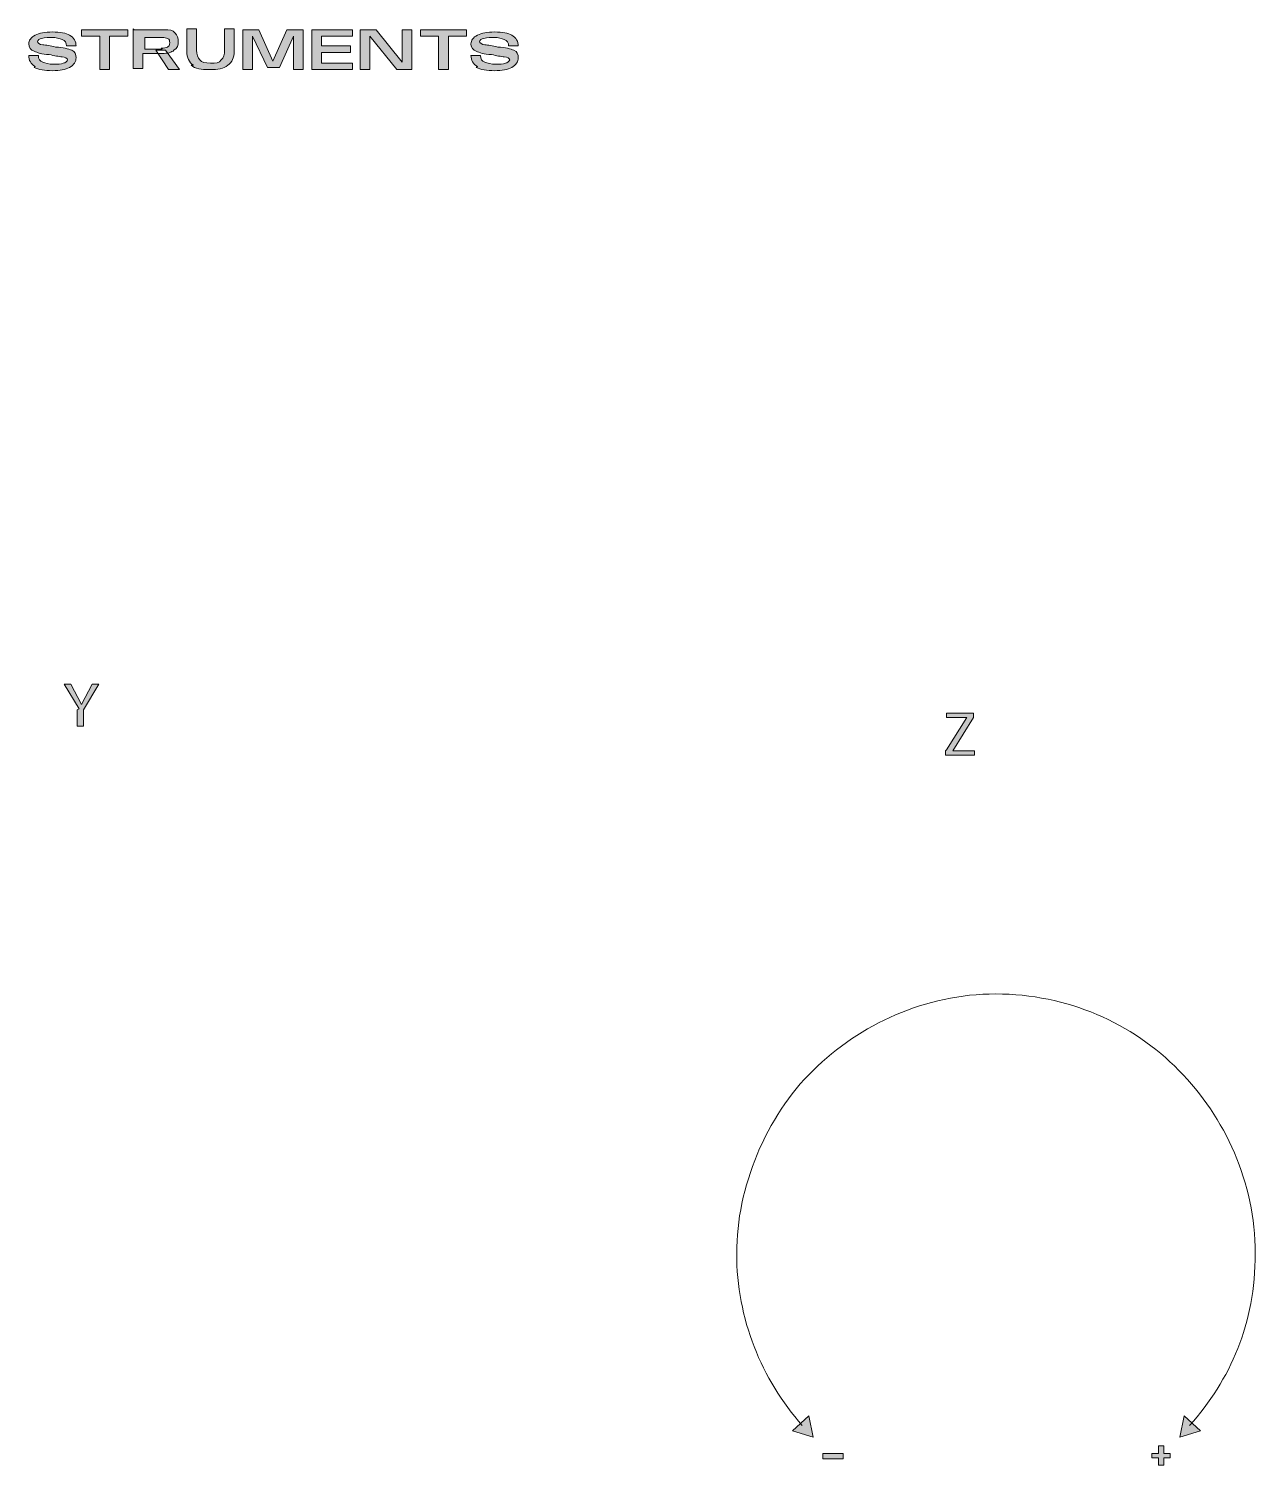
# Model space of a CAD drawing. Header units: millimetres. Extents: x 138 to 215, y 117 to 238.
# Drawn here: x 174.79 to 215.01, y 186.89 to 233.99 of the extents above; entities that cross this region are included whole.
import ezdxf

# ---------------------------------------------------------------- set-up
doc = ezdxf.new("R2010")
doc.units = ezdxf.units.MM
doc.header["$MEASUREMENT"] = 0
doc.layers.add('pink', color=7, linetype='Continuous', lineweight=0)

msp = doc.modelspace()

# ---------------------------------------------------------------- hatches: boundary and pattern name
at = {"layer": 'pink', "true_color": 0xf4a7b0, "transparency": 33554687}
h = msp.add_hatch(color=231, dxfattribs=at)
h.dxf.hatch_style = 2
edge = h.paths.add_edge_path()
edge.add_spline(control_points=[(175.004, 232.754), (174.863, 232.825), (174.793, 232.966), (174.793, 233.107), (174.793, 233.107), (175.11, 233.107), (175.11, 233.107), (175.11, 233.001), (175.145, 232.93), (175.251, 232.895), (175.322, 232.86), (175.463, 232.825), (175.604, 232.825), (175.745, 232.825), (175.851, 232.825), (175.921, 232.86), (175.992, 232.86), (176.063, 232.93), (176.063, 232.966), (176.063, 233.001), (175.992, 233.071), (175.886, 233.071), (175.78, 233.071), (175.639, 233.107), (175.463, 233.142), (175.216, 233.142), (175.075, 233.213), (174.969, 233.248), (174.863, 233.283), (174.793, 233.389), (174.793, 233.495), (174.793, 233.601), (174.863, 233.706), (175.004, 233.777), (175.145, 233.848), (175.322, 233.883), (175.569, 233.883), (175.816, 233.883), (176.027, 233.848), (176.133, 233.777), (176.274, 233.706), (176.345, 233.565), (176.345, 233.424), (176.345, 233.424), (176.027, 233.424), (176.027, 233.424), (176.027, 233.53), (175.992, 233.601), (175.886, 233.636), (175.816, 233.671), (175.675, 233.706), (175.569, 233.706), (175.463, 233.706), (175.322, 233.706), (175.216, 233.671), (175.145, 233.671), (175.075, 233.601), (175.075, 233.565), (175.075, 233.53), (175.145, 233.46), (175.251, 233.46), (175.357, 233.46), (175.498, 233.424), (175.675, 233.389), (175.921, 233.389), (176.098, 233.318), (176.204, 233.283), (176.31, 233.248), (176.345, 233.142), (176.345, 233.036), (176.345, 232.93), (176.274, 232.789), (176.133, 232.719), (175.992, 232.648), (175.816, 232.613), (175.569, 232.613), (175.322, 232.613), (175.11, 232.648), (174.969, 232.719), (174.969, 232.719), (175.004, 232.754), (175.004, 232.754)], knot_values=[0, 0, 0, 0, 1, 1, 1, 2, 2, 2, 3, 3, 3, 4, 4, 4, 5, 5, 5, 6, 6, 6, 7, 7, 7, 8, 8, 8, 9, 9, 9, 10, 10, 10, 11, 11, 11, 12, 12, 12, 13, 13, 13, 14, 14, 14, 15, 15, 15, 16, 16, 16, 17, 17, 17, 18, 18, 18, 19, 19, 19, 20, 20, 20, 21, 21, 21, 22, 22, 22, 23, 23, 23, 24, 24, 24, 25, 25, 25, 26, 26, 26, 27, 27, 27, 27], degree=3, periodic=0)
h = msp.add_hatch(color=231, dxfattribs=at)
h.dxf.hatch_style = 2
h.paths.add_polyline_path([(176.521, 233.953), (176.521, 233.742), (177.121, 233.742), (177.121, 232.648), (177.438, 232.648), (177.438, 233.742), (178.038, 233.742), (178.038, 233.953)])
h = msp.add_hatch(color=231, dxfattribs=at)
h.dxf.hatch_style = 2
edge = h.paths.add_edge_path()
edge.add_spline(control_points=[(178.25, 233.953), (178.25, 233.953), (179.238, 233.953), (179.238, 233.953), (179.414, 233.953), (179.52, 233.953), (179.59, 233.848), (179.661, 233.777), (179.696, 233.671), (179.696, 233.565), (179.696, 233.46), (179.661, 233.354), (179.555, 233.283), (179.485, 233.213), (179.343, 233.177), (179.167, 233.177), (179.167, 233.177), (178.532, 233.177), (178.532, 233.177), (178.532, 233.177), (178.532, 232.683), (178.532, 232.683), (178.532, 232.683), (178.215, 232.683), (178.215, 232.683), (178.215, 232.683), (178.215, 233.989), (178.215, 233.989), (178.215, 233.989), (178.25, 233.953), (178.25, 233.953), (178.25, 233.953), (178.25, 233.953), (178.25, 233.953)], knot_values=[0, 0, 0, 0, 1, 1, 1, 2, 2, 2, 3, 3, 3, 4, 4, 4, 5, 5, 5, 6, 6, 6, 7, 7, 7, 8, 8, 8, 9, 9, 9, 10, 10, 10, 11, 11, 11, 11], degree=3, periodic=0)
edge = h.paths.add_edge_path()
edge.add_spline(control_points=[(179.132, 233.354), (179.238, 233.354), (179.273, 233.354), (179.343, 233.389), (179.379, 233.389), (179.414, 233.46), (179.414, 233.53), (179.414, 233.601), (179.414, 233.636), (179.343, 233.671), (179.308, 233.671), (179.238, 233.706), (179.167, 233.706), (179.167, 233.706), (178.603, 233.706), (178.603, 233.706), (178.603, 233.706), (178.603, 233.318), (178.603, 233.318), (178.603, 233.318), (179.167, 233.318), (179.167, 233.318), (179.167, 233.318), (179.132, 233.354), (179.132, 233.354), (179.132, 233.354), (179.132, 233.354), (179.132, 233.354)], knot_values=[0, 0, 0, 0, 1, 1, 1, 2, 2, 2, 3, 3, 3, 4, 4, 4, 5, 5, 5, 6, 6, 6, 7, 7, 7, 8, 8, 8, 9, 9, 9, 9], degree=3, periodic=0)
edge.add_line((179.132, 233.354), (179.132, 233.354))
edge = h.paths.add_edge_path()
edge.add_spline(control_points=[(178.955, 233.283), (178.955, 233.283), (179.273, 233.283), (179.273, 233.283), (179.273, 233.283), (179.731, 232.648), (179.731, 232.648), (179.731, 232.648), (179.379, 232.648), (179.379, 232.648), (179.379, 232.648), (178.955, 233.283), (178.955, 233.283)], knot_values=[0, 0, 0, 0, 1, 1, 1, 2, 2, 2, 3, 3, 3, 4, 4, 4, 4], degree=3, periodic=0)
edge.add_line((178.955, 233.283), (178.955, 233.283))
h = msp.add_hatch(color=231, dxfattribs=at)
h.dxf.hatch_style = 2
edge = h.paths.add_edge_path()
edge.add_spline(control_points=[(180.19, 232.789), (180.049, 232.895), (179.978, 233.036), (179.978, 233.248), (179.978, 233.248), (179.978, 233.989), (179.978, 233.989), (179.978, 233.989), (180.296, 233.989), (180.296, 233.989), (180.296, 233.989), (180.296, 233.283), (180.296, 233.283), (180.296, 233.142), (180.331, 233.036), (180.402, 232.966), (180.472, 232.895), (180.578, 232.86), (180.755, 232.86), (180.931, 232.86), (181.037, 232.86), (181.107, 232.966), (181.178, 233.036), (181.213, 233.142), (181.213, 233.283), (181.213, 233.283), (181.213, 233.989), (181.213, 233.989), (181.213, 233.989), (181.531, 233.989), (181.531, 233.989), (181.531, 233.989), (181.531, 233.248), (181.531, 233.248), (181.531, 233.036), (181.46, 232.895), (181.319, 232.789), (181.178, 232.683), (181.001, 232.648), (180.719, 232.648), (180.437, 232.648), (180.261, 232.683), (180.12, 232.789), (180.12, 232.789), (180.19, 232.789), (180.19, 232.789)], knot_values=[0, 0, 0, 0, 1, 1, 1, 2, 2, 2, 3, 3, 3, 4, 4, 4, 5, 5, 5, 6, 6, 6, 7, 7, 7, 8, 8, 8, 9, 9, 9, 10, 10, 10, 11, 11, 11, 12, 12, 12, 13, 13, 13, 14, 14, 14, 15, 15, 15, 15], degree=3, periodic=0)
h = msp.add_hatch(color=231, dxfattribs=at)
h.dxf.hatch_style = 2
h.paths.add_polyline_path([(183.259, 233.953), (182.801, 232.93), (182.342, 233.953), (181.813, 233.953), (181.813, 232.648), (182.13, 232.648), (182.13, 233.742), (182.624, 232.719), (183.012, 232.719), (183.471, 233.742), (183.471, 232.648), (183.788, 232.648), (183.788, 233.953)])
h = msp.add_hatch(color=231, dxfattribs=at)
h.dxf.hatch_style = 2
h.paths.add_polyline_path([(184.071, 233.953), (184.071, 232.648), (185.411, 232.648), (185.411, 232.86), (184.388, 232.86), (184.388, 233.213), (185.341, 233.213), (185.341, 233.424), (184.388, 233.424), (184.388, 233.742), (185.411, 233.742), (185.411, 233.953)])
h = msp.add_hatch(color=231, dxfattribs=at)
h.dxf.hatch_style = 2
h.paths.add_polyline_path([(187.034, 233.953), (187.034, 232.895), (186.187, 233.953), (185.658, 233.953), (185.658, 232.648), (185.976, 232.648), (185.976, 233.742), (186.858, 232.648), (187.351, 232.648), (187.351, 233.953)])
h = msp.add_hatch(color=231, dxfattribs=at)
h.dxf.hatch_style = 2
h.paths.add_polyline_path([(187.634, 233.953), (187.634, 233.742), (188.233, 233.742), (188.233, 232.648), (188.551, 232.648), (188.551, 233.742), (189.151, 233.742), (189.151, 233.953)])
h = msp.add_hatch(color=231, dxfattribs=at)
h.dxf.hatch_style = 2
edge = h.paths.add_edge_path()
edge.add_spline(control_points=[(189.503, 232.754), (189.362, 232.825), (189.292, 232.966), (189.292, 233.107), (189.292, 233.107), (189.609, 233.107), (189.609, 233.107), (189.609, 233.001), (189.645, 232.93), (189.75, 232.895), (189.821, 232.86), (189.962, 232.825), (190.103, 232.825), (190.244, 232.825), (190.35, 232.825), (190.421, 232.86), (190.491, 232.86), (190.562, 232.93), (190.562, 232.966), (190.562, 233.001), (190.491, 233.071), (190.385, 233.071), (190.279, 233.071), (190.138, 233.107), (189.962, 233.142), (189.715, 233.142), (189.574, 233.213), (189.468, 233.248), (189.362, 233.283), (189.292, 233.389), (189.292, 233.495), (189.292, 233.601), (189.362, 233.706), (189.503, 233.777), (189.645, 233.848), (189.821, 233.883), (190.068, 233.883), (190.315, 233.883), (190.526, 233.848), (190.632, 233.777), (190.773, 233.706), (190.844, 233.565), (190.844, 233.424), (190.844, 233.424), (190.526, 233.424), (190.526, 233.424), (190.526, 233.53), (190.491, 233.601), (190.385, 233.636), (190.315, 233.671), (190.174, 233.706), (190.068, 233.706), (189.962, 233.706), (189.821, 233.706), (189.715, 233.671), (189.645, 233.671), (189.574, 233.601), (189.574, 233.565), (189.574, 233.53), (189.645, 233.46), (189.75, 233.46), (189.856, 233.46), (189.997, 233.424), (190.174, 233.389), (190.421, 233.389), (190.597, 233.318), (190.703, 233.283), (190.809, 233.248), (190.844, 233.142), (190.844, 233.036), (190.844, 232.93), (190.773, 232.789), (190.632, 232.719), (190.491, 232.648), (190.315, 232.613), (190.068, 232.613), (189.821, 232.613), (189.609, 232.648), (189.468, 232.719), (189.468, 232.719), (189.503, 232.754), (189.503, 232.754)], knot_values=[0, 0, 0, 0, 1, 1, 1, 2, 2, 2, 3, 3, 3, 4, 4, 4, 5, 5, 5, 6, 6, 6, 7, 7, 7, 8, 8, 8, 9, 9, 9, 10, 10, 10, 11, 11, 11, 12, 12, 12, 13, 13, 13, 14, 14, 14, 15, 15, 15, 16, 16, 16, 17, 17, 17, 18, 18, 18, 19, 19, 19, 20, 20, 20, 21, 21, 21, 22, 22, 22, 23, 23, 23, 24, 24, 24, 25, 25, 25, 26, 26, 26, 27, 27, 27, 27], degree=3, periodic=0)
h = msp.add_hatch(color=231, dxfattribs=at)
h.dxf.hatch_style = 2
h.paths.add_polyline_path([(176.451, 211.693), (175.957, 212.505), (176.168, 212.505), (176.521, 211.834), (176.874, 212.505), (177.086, 212.505), (176.592, 211.658), (176.592, 211.129), (176.38, 211.129), (176.38, 211.658)])
h = msp.add_hatch(color=231, dxfattribs=at)
h.dxf.hatch_style = 2
h.paths.add_polyline_path([(204.885, 210.353), (205.555, 211.411), (204.885, 211.411), (204.885, 211.552), (205.766, 211.552), (205.766, 211.411), (205.096, 210.317), (205.802, 210.317), (205.802, 210.176), (204.849, 210.176), (204.849, 210.317)])
h = msp.add_hatch(color=231, dxfattribs=at)
h.dxf.hatch_style = 2
h.paths.add_polyline_path([(200.369, 188.516), (200.51, 187.81), (199.84, 188.022)])
h = msp.add_hatch(color=231, dxfattribs=at)
h.dxf.hatch_style = 2
h.paths.add_polyline_path([(212.681, 188.516), (212.54, 187.81), (213.21, 188.022)])
h = msp.add_hatch(color=231, dxfattribs=at)
h.dxf.hatch_style = 2
h.paths.add_polyline_path([(211.834, 187.14), (211.623, 187.14), (211.623, 187.281), (211.834, 187.281), (211.834, 187.528), (212.011, 187.528), (212.011, 187.281), (212.222, 187.281), (212.222, 187.14), (212.011, 187.14), (212.011, 186.893), (211.834, 186.893)])
h = msp.add_hatch(color=231, dxfattribs=at)
h.dxf.hatch_style = 2
h.paths.add_polyline_path([(200.828, 187.281), (201.498, 187.281), (201.498, 187.105), (200.828, 187.105)])

# ---------------------------------------------------------------- linework, layer by layer
at = {"layer": 'pink', "color": 18, "lineweight": 0, "true_color": 0x000000}
for points in [[(176.521, 233.953), (176.521, 233.742), (177.121, 233.742), (177.121, 232.648), (177.438, 232.648), (177.438, 233.742), (178.038, 233.742), (178.038, 233.953)], [(176.521, 233.953), (176.521, 233.742), (177.121, 233.742), (177.121, 232.648), (177.438, 232.648), (177.438, 233.742), (178.038, 233.742), (178.038, 233.953)], [(183.259, 233.953), (182.801, 232.93), (182.801, 232.93), (182.342, 233.953), (181.813, 233.953), (181.813, 232.648), (182.13, 232.648), (182.13, 233.742), (182.13, 233.742), (182.624, 232.719), (183.012, 232.719), (183.471, 233.742), (183.471, 233.742), (183.471, 232.648), (183.788, 232.648), (183.788, 233.953)], [(183.259, 233.953), (182.801, 232.93), (182.342, 233.953), (181.813, 233.953), (181.813, 232.648), (182.13, 232.648), (182.13, 233.742), (182.624, 232.719), (183.012, 232.719), (183.471, 233.742), (183.471, 232.648), (183.788, 232.648), (183.788, 233.953)], [(184.071, 233.953), (184.071, 232.648), (185.411, 232.648), (185.411, 232.86), (184.388, 232.86), (184.388, 233.213), (185.341, 233.213), (185.341, 233.424), (184.388, 233.424), (184.388, 233.742), (185.411, 233.742), (185.411, 233.953)], [(184.071, 233.953), (184.071, 232.648), (185.411, 232.648), (185.411, 232.86), (184.388, 232.86), (184.388, 233.213), (185.341, 233.213), (185.341, 233.424), (184.388, 233.424), (184.388, 233.742), (185.411, 233.742), (185.411, 233.953)], [(187.034, 233.953), (187.034, 232.895), (187.034, 232.895), (186.187, 233.953), (185.658, 233.953), (185.658, 232.648), (185.976, 232.648), (185.976, 233.742), (185.976, 233.742), (186.858, 232.648), (187.351, 232.648), (187.351, 233.953)], [(187.034, 233.953), (187.034, 232.895), (186.187, 233.953), (185.658, 233.953), (185.658, 232.648), (185.976, 232.648), (185.976, 233.742), (186.858, 232.648), (187.351, 232.648), (187.351, 233.953)], [(187.634, 233.953), (187.634, 233.742), (188.233, 233.742), (188.233, 232.648), (188.551, 232.648), (188.551, 233.742), (189.151, 233.742), (189.151, 233.953)], [(187.634, 233.953), (187.634, 233.742), (188.233, 233.742), (188.233, 232.648), (188.551, 232.648), (188.551, 233.742), (189.151, 233.742), (189.151, 233.953)], [(178.955, 233.283), (179.273, 233.283), (179.731, 232.648), (179.379, 232.648)], [(178.955, 233.283), (179.273, 233.283), (179.731, 232.648), (179.379, 232.648)], [(176.451, 211.693), (175.957, 212.505), (176.168, 212.505), (176.521, 211.834), (176.521, 211.834), (176.874, 212.505), (177.086, 212.505), (176.592, 211.658), (176.592, 211.129), (176.38, 211.129), (176.38, 211.658)], [(176.451, 211.693), (175.957, 212.505), (176.168, 212.505), (176.521, 211.834), (176.521, 211.834), (176.874, 212.505), (177.086, 212.505), (176.592, 211.658), (176.592, 211.129), (176.38, 211.129), (176.38, 211.658)], [(204.885, 210.353), (205.555, 211.411), (204.885, 211.411), (204.885, 211.552), (205.766, 211.552), (205.766, 211.411), (205.096, 210.317), (205.802, 210.317), (205.802, 210.176), (204.849, 210.176), (204.849, 210.317)], [(204.885, 210.353), (205.555, 211.411), (204.885, 211.411), (204.885, 211.552), (205.766, 211.552), (205.766, 211.411), (205.096, 210.317), (205.802, 210.317), (205.802, 210.176), (204.849, 210.176), (204.849, 210.317)], [(200.369, 188.516), (200.51, 187.81), (199.84, 188.022)], [(200.369, 188.516), (200.51, 187.81), (199.84, 188.022)], [(212.681, 188.516), (212.54, 187.81), (213.21, 188.022)], [(212.681, 188.516), (212.54, 187.81), (213.21, 188.022)], [(211.834, 187.14), (211.623, 187.14), (211.623, 187.281), (211.834, 187.281), (211.834, 187.528), (212.011, 187.528), (212.011, 187.281), (212.222, 187.281), (212.222, 187.14), (212.011, 187.14), (212.011, 186.893), (211.834, 186.893)], [(211.834, 187.14), (211.623, 187.14), (211.623, 187.281), (211.834, 187.281), (211.834, 187.528), (212.011, 187.528), (212.011, 187.281), (212.222, 187.281), (212.222, 187.14), (212.011, 187.14), (212.011, 186.893), (211.834, 186.893)], [(200.828, 187.281), (201.498, 187.281), (201.498, 187.105), (200.828, 187.105)], [(200.828, 187.281), (201.498, 187.281), (201.498, 187.105), (200.828, 187.105)]]:
    msp.add_lwpolyline(points, close=True, dxfattribs=at)
at = {"layer": 'pink'}
for points in [[(176.521, 233.953), (176.521, 233.742), (177.121, 233.742), (177.121, 232.648), (177.438, 232.648), (177.438, 233.742), (178.038, 233.742), (178.038, 233.953)], [(183.259, 233.953), (182.801, 232.93), (182.342, 233.953), (181.813, 233.953), (181.813, 232.648), (182.13, 232.648), (182.13, 233.742), (182.624, 232.719), (183.012, 232.719), (183.471, 233.742), (183.471, 232.648), (183.788, 232.648), (183.788, 233.953)], [(184.071, 233.953), (184.071, 232.648), (185.411, 232.648), (185.411, 232.86), (184.388, 232.86), (184.388, 233.213), (185.341, 233.213), (185.341, 233.424), (184.388, 233.424), (184.388, 233.742), (185.411, 233.742), (185.411, 233.953)], [(187.034, 233.953), (187.034, 232.895), (186.187, 233.953), (185.658, 233.953), (185.658, 232.648), (185.976, 232.648), (185.976, 233.742), (186.858, 232.648), (187.351, 232.648), (187.351, 233.953)], [(187.634, 233.953), (187.634, 233.742), (188.233, 233.742), (188.233, 232.648), (188.551, 232.648), (188.551, 233.742), (189.151, 233.742), (189.151, 233.953)], [(176.451, 211.693), (175.957, 212.505), (176.168, 212.505), (176.521, 211.834), (176.874, 212.505), (177.086, 212.505), (176.592, 211.658), (176.592, 211.129), (176.38, 211.129), (176.38, 211.658)], [(204.885, 210.353), (205.555, 211.411), (204.885, 211.411), (204.885, 211.552), (205.766, 211.552), (205.766, 211.411), (205.096, 210.317), (205.802, 210.317), (205.802, 210.176), (204.849, 210.176), (204.849, 210.317)], [(200.369, 188.516), (200.51, 187.81), (199.84, 188.022)], [(212.681, 188.516), (212.54, 187.81), (213.21, 188.022)], [(211.834, 187.14), (211.623, 187.14), (211.623, 187.281), (211.834, 187.281), (211.834, 187.528), (212.011, 187.528), (212.011, 187.281), (212.222, 187.281), (212.222, 187.14), (212.011, 187.14), (212.011, 186.893), (211.834, 186.893)], [(200.828, 187.281), (201.498, 187.281), (201.498, 187.105), (200.828, 187.105)]]:
    msp.add_lwpolyline(points, close=True, dxfattribs=at)
at = {"layer": 'pink', "color": 18, "lineweight": 0, "true_color": 0x000000}
for points, knots in [([(175.004, 232.754), (174.863, 232.825), (174.793, 232.966), (174.793, 233.107), (174.793, 233.107), (175.11, 233.107), (175.11, 233.107), (175.11, 233.001), (175.145, 232.93), (175.251, 232.895), (175.322, 232.86), (175.463, 232.825), (175.604, 232.825), (175.745, 232.825), (175.851, 232.825), (175.921, 232.86), (175.992, 232.86), (176.063, 232.93), (176.063, 232.966), (176.063, 233.001), (175.992, 233.071), (175.886, 233.071), (175.78, 233.071), (175.639, 233.107), (175.463, 233.142), (175.216, 233.142), (175.075, 233.213), (174.969, 233.248), (174.863, 233.283), (174.793, 233.389), (174.793, 233.495), (174.793, 233.601), (174.863, 233.706), (175.004, 233.777), (175.145, 233.848), (175.322, 233.883), (175.569, 233.883), (175.816, 233.883), (176.027, 233.848), (176.133, 233.777), (176.274, 233.706), (176.345, 233.565), (176.345, 233.424), (176.345, 233.424), (176.027, 233.424), (176.027, 233.424), (176.027, 233.53), (175.992, 233.601), (175.886, 233.636), (175.816, 233.671), (175.675, 233.706), (175.569, 233.706), (175.463, 233.706), (175.322, 233.706), (175.216, 233.671), (175.145, 233.671), (175.075, 233.601), (175.075, 233.565), (175.075, 233.53), (175.145, 233.46), (175.251, 233.46), (175.357, 233.46), (175.498, 233.424), (175.675, 233.389), (175.921, 233.389), (176.098, 233.318), (176.204, 233.283), (176.31, 233.248), (176.345, 233.142), (176.345, 233.036), (176.345, 232.93), (176.274, 232.789), (176.133, 232.719), (175.992, 232.648), (175.816, 232.613), (175.569, 232.613), (175.322, 232.613), (175.11, 232.648), (174.969, 232.719)], [0, 0, 0, 0, 1, 1, 1, 2, 2, 2, 3, 3, 3, 4, 4, 4, 5, 5, 5, 6, 6, 6, 7, 7, 7, 8, 8, 8, 9, 9, 9, 10, 10, 10, 11, 11, 11, 12, 12, 12, 13, 13, 13, 14, 14, 14, 15, 15, 15, 16, 16, 16, 17, 17, 17, 18, 18, 18, 19, 19, 19, 20, 20, 20, 21, 21, 21, 22, 22, 22, 23, 23, 23, 24, 24, 24, 25, 25, 25, 26, 26, 26, 26]), ([(175.004, 232.754), (174.863, 232.825), (174.793, 232.966), (174.793, 233.107), (174.793, 233.107), (175.11, 233.107), (175.11, 233.107), (175.11, 233.001), (175.145, 232.93), (175.251, 232.895), (175.322, 232.86), (175.463, 232.825), (175.604, 232.825), (175.745, 232.825), (175.851, 232.825), (175.921, 232.86), (175.992, 232.86), (176.063, 232.93), (176.063, 232.966), (176.063, 233.001), (175.992, 233.071), (175.886, 233.071), (175.78, 233.071), (175.639, 233.107), (175.463, 233.142), (175.216, 233.142), (175.075, 233.213), (174.969, 233.248), (174.863, 233.283), (174.793, 233.389), (174.793, 233.495), (174.793, 233.601), (174.863, 233.706), (175.004, 233.777), (175.145, 233.848), (175.322, 233.883), (175.569, 233.883), (175.816, 233.883), (176.027, 233.848), (176.133, 233.777), (176.274, 233.706), (176.345, 233.565), (176.345, 233.424), (176.345, 233.424), (176.027, 233.424), (176.027, 233.424), (176.027, 233.53), (175.992, 233.601), (175.886, 233.636), (175.816, 233.671), (175.675, 233.706), (175.569, 233.706), (175.463, 233.706), (175.322, 233.706), (175.216, 233.671), (175.145, 233.671), (175.075, 233.601), (175.075, 233.565), (175.075, 233.53), (175.145, 233.46), (175.251, 233.46), (175.357, 233.46), (175.498, 233.424), (175.675, 233.389), (175.921, 233.389), (176.098, 233.318), (176.204, 233.283), (176.31, 233.248), (176.345, 233.142), (176.345, 233.036), (176.345, 232.93), (176.274, 232.789), (176.133, 232.719), (175.992, 232.648), (175.816, 232.613), (175.569, 232.613), (175.322, 232.613), (175.11, 232.648), (174.969, 232.719), (174.969, 232.719), (175.004, 232.754), (175.004, 232.754)], [0, 0, 0, 0, 1, 1, 1, 2, 2, 2, 3, 3, 3, 4, 4, 4, 5, 5, 5, 6, 6, 6, 7, 7, 7, 8, 8, 8, 9, 9, 9, 10, 10, 10, 11, 11, 11, 12, 12, 12, 13, 13, 13, 14, 14, 14, 15, 15, 15, 16, 16, 16, 17, 17, 17, 18, 18, 18, 19, 19, 19, 20, 20, 20, 21, 21, 21, 22, 22, 22, 23, 23, 23, 24, 24, 24, 25, 25, 25, 26, 26, 26, 27, 27, 27, 27]), ([(178.25, 233.953), (178.25, 233.953), (179.238, 233.953), (179.238, 233.953), (179.414, 233.953), (179.52, 233.953), (179.59, 233.848), (179.661, 233.777), (179.696, 233.671), (179.696, 233.565), (179.696, 233.46), (179.661, 233.354), (179.555, 233.283), (179.485, 233.213), (179.343, 233.177), (179.167, 233.177), (179.167, 233.177), (178.532, 233.177), (178.532, 233.177), (178.532, 233.177), (178.532, 232.683), (178.532, 232.683), (178.532, 232.683), (178.215, 232.683), (178.215, 232.683), (178.215, 232.683), (178.215, 233.989), (178.215, 233.989), (178.215, 233.989), (178.25, 233.953), (178.25, 233.953)], [0, 0, 0, 0, 1, 1, 1, 2, 2, 2, 3, 3, 3, 4, 4, 4, 5, 5, 5, 6, 6, 6, 7, 7, 7, 8, 8, 8, 9, 9, 9, 10, 10, 10, 10]), ([(178.25, 233.953), (178.25, 233.953), (179.238, 233.953), (179.238, 233.953), (179.414, 233.953), (179.52, 233.953), (179.59, 233.848), (179.661, 233.777), (179.696, 233.671), (179.696, 233.565), (179.696, 233.46), (179.661, 233.354), (179.555, 233.283), (179.485, 233.213), (179.343, 233.177), (179.167, 233.177), (179.167, 233.177), (178.532, 233.177), (178.532, 233.177), (178.532, 233.177), (178.532, 232.683), (178.532, 232.683), (178.532, 232.683), (178.215, 232.683), (178.215, 232.683), (178.215, 232.683), (178.215, 233.989), (178.215, 233.989), (178.215, 233.989), (178.25, 233.953), (178.25, 233.953)], [0, 0, 0, 0, 1, 1, 1, 2, 2, 2, 3, 3, 3, 4, 4, 4, 5, 5, 5, 6, 6, 6, 7, 7, 7, 8, 8, 8, 9, 9, 9, 10, 10, 10, 10]), ([(179.132, 233.354), (179.238, 233.354), (179.273, 233.354), (179.343, 233.389), (179.379, 233.389), (179.414, 233.46), (179.414, 233.53), (179.414, 233.601), (179.414, 233.636), (179.343, 233.671), (179.308, 233.671), (179.238, 233.706), (179.167, 233.706), (179.167, 233.706), (178.603, 233.706), (178.603, 233.706), (178.603, 233.706), (178.603, 233.318), (178.603, 233.318), (178.603, 233.318), (179.167, 233.318), (179.167, 233.318), (179.167, 233.318), (179.132, 233.354), (179.132, 233.354)], [0, 0, 0, 0, 1, 1, 1, 2, 2, 2, 3, 3, 3, 4, 4, 4, 5, 5, 5, 6, 6, 6, 7, 7, 7, 8, 8, 8, 8]), ([(179.132, 233.354), (179.238, 233.354), (179.273, 233.354), (179.343, 233.389), (179.379, 233.389), (179.414, 233.46), (179.414, 233.53), (179.414, 233.601), (179.414, 233.636), (179.343, 233.671), (179.308, 233.671), (179.238, 233.706), (179.167, 233.706), (179.167, 233.706), (178.603, 233.706), (178.603, 233.706), (178.603, 233.706), (178.603, 233.318), (178.603, 233.318), (178.603, 233.318), (179.167, 233.318), (179.167, 233.318), (179.167, 233.318), (179.132, 233.354), (179.132, 233.354)], [0, 0, 0, 0, 1, 1, 1, 2, 2, 2, 3, 3, 3, 4, 4, 4, 5, 5, 5, 6, 6, 6, 7, 7, 7, 8, 8, 8, 8]), ([(180.19, 232.789), (180.049, 232.895), (179.978, 233.036), (179.978, 233.248), (179.978, 233.248), (179.978, 233.989), (179.978, 233.989), (179.978, 233.989), (180.296, 233.989), (180.296, 233.989), (180.296, 233.989), (180.296, 233.283), (180.296, 233.283), (180.296, 233.142), (180.331, 233.036), (180.402, 232.966), (180.472, 232.895), (180.578, 232.86), (180.755, 232.86), (180.931, 232.86), (181.037, 232.86), (181.107, 232.966), (181.178, 233.036), (181.213, 233.142), (181.213, 233.283), (181.213, 233.283), (181.213, 233.989), (181.213, 233.989), (181.213, 233.989), (181.531, 233.989), (181.531, 233.989), (181.531, 233.989), (181.531, 233.248), (181.531, 233.248), (181.531, 233.036), (181.46, 232.895), (181.319, 232.789), (181.178, 232.683), (181.001, 232.648), (180.719, 232.648), (180.437, 232.648), (180.261, 232.683), (180.12, 232.789)], [0, 0, 0, 0, 1, 1, 1, 2, 2, 2, 3, 3, 3, 4, 4, 4, 5, 5, 5, 6, 6, 6, 7, 7, 7, 8, 8, 8, 9, 9, 9, 10, 10, 10, 11, 11, 11, 12, 12, 12, 13, 13, 13, 14, 14, 14, 14]), ([(180.19, 232.789), (180.049, 232.895), (179.978, 233.036), (179.978, 233.248), (179.978, 233.248), (179.978, 233.989), (179.978, 233.989), (179.978, 233.989), (180.296, 233.989), (180.296, 233.989), (180.296, 233.989), (180.296, 233.283), (180.296, 233.283), (180.296, 233.142), (180.331, 233.036), (180.402, 232.966), (180.472, 232.895), (180.578, 232.86), (180.755, 232.86), (180.931, 232.86), (181.037, 232.86), (181.107, 232.966), (181.178, 233.036), (181.213, 233.142), (181.213, 233.283), (181.213, 233.283), (181.213, 233.989), (181.213, 233.989), (181.213, 233.989), (181.531, 233.989), (181.531, 233.989), (181.531, 233.989), (181.531, 233.248), (181.531, 233.248), (181.531, 233.036), (181.46, 232.895), (181.319, 232.789), (181.178, 232.683), (181.001, 232.648), (180.719, 232.648), (180.437, 232.648), (180.261, 232.683), (180.12, 232.789), (180.12, 232.789), (180.19, 232.789), (180.19, 232.789)], [0, 0, 0, 0, 1, 1, 1, 2, 2, 2, 3, 3, 3, 4, 4, 4, 5, 5, 5, 6, 6, 6, 7, 7, 7, 8, 8, 8, 9, 9, 9, 10, 10, 10, 11, 11, 11, 12, 12, 12, 13, 13, 13, 14, 14, 14, 15, 15, 15, 15]), ([(189.503, 232.754), (189.362, 232.825), (189.292, 232.966), (189.292, 233.107), (189.292, 233.107), (189.609, 233.107), (189.609, 233.107), (189.609, 233.001), (189.645, 232.93), (189.75, 232.895), (189.821, 232.86), (189.962, 232.825), (190.103, 232.825), (190.244, 232.825), (190.35, 232.825), (190.421, 232.86), (190.491, 232.86), (190.562, 232.93), (190.562, 232.966), (190.562, 233.001), (190.491, 233.071), (190.385, 233.071), (190.279, 233.071), (190.138, 233.107), (189.962, 233.142), (189.715, 233.142), (189.574, 233.213), (189.468, 233.248), (189.362, 233.283), (189.292, 233.389), (189.292, 233.495), (189.292, 233.601), (189.362, 233.706), (189.503, 233.777), (189.645, 233.848), (189.821, 233.883), (190.068, 233.883), (190.315, 233.883), (190.526, 233.848), (190.632, 233.777), (190.773, 233.706), (190.844, 233.565), (190.844, 233.424), (190.844, 233.424), (190.526, 233.424), (190.526, 233.424), (190.526, 233.53), (190.491, 233.601), (190.385, 233.636), (190.315, 233.671), (190.174, 233.706), (190.068, 233.706), (189.962, 233.706), (189.821, 233.706), (189.715, 233.671), (189.645, 233.671), (189.574, 233.601), (189.574, 233.565), (189.574, 233.53), (189.645, 233.46), (189.75, 233.46), (189.856, 233.46), (189.997, 233.424), (190.174, 233.389), (190.421, 233.389), (190.597, 233.318), (190.703, 233.283), (190.809, 233.248), (190.844, 233.142), (190.844, 233.036), (190.844, 232.93), (190.773, 232.789), (190.632, 232.719), (190.491, 232.648), (190.315, 232.613), (190.068, 232.613), (189.821, 232.613), (189.609, 232.648), (189.468, 232.719)], [0, 0, 0, 0, 1, 1, 1, 2, 2, 2, 3, 3, 3, 4, 4, 4, 5, 5, 5, 6, 6, 6, 7, 7, 7, 8, 8, 8, 9, 9, 9, 10, 10, 10, 11, 11, 11, 12, 12, 12, 13, 13, 13, 14, 14, 14, 15, 15, 15, 16, 16, 16, 17, 17, 17, 18, 18, 18, 19, 19, 19, 20, 20, 20, 21, 21, 21, 22, 22, 22, 23, 23, 23, 24, 24, 24, 25, 25, 25, 26, 26, 26, 26]), ([(189.503, 232.754), (189.362, 232.825), (189.292, 232.966), (189.292, 233.107), (189.292, 233.107), (189.609, 233.107), (189.609, 233.107), (189.609, 233.001), (189.645, 232.93), (189.75, 232.895), (189.821, 232.86), (189.962, 232.825), (190.103, 232.825), (190.244, 232.825), (190.35, 232.825), (190.421, 232.86), (190.491, 232.86), (190.562, 232.93), (190.562, 232.966), (190.562, 233.001), (190.491, 233.071), (190.385, 233.071), (190.279, 233.071), (190.138, 233.107), (189.962, 233.142), (189.715, 233.142), (189.574, 233.213), (189.468, 233.248), (189.362, 233.283), (189.292, 233.389), (189.292, 233.495), (189.292, 233.601), (189.362, 233.706), (189.503, 233.777), (189.645, 233.848), (189.821, 233.883), (190.068, 233.883), (190.315, 233.883), (190.526, 233.848), (190.632, 233.777), (190.773, 233.706), (190.844, 233.565), (190.844, 233.424), (190.844, 233.424), (190.526, 233.424), (190.526, 233.424), (190.526, 233.53), (190.491, 233.601), (190.385, 233.636), (190.315, 233.671), (190.174, 233.706), (190.068, 233.706), (189.962, 233.706), (189.821, 233.706), (189.715, 233.671), (189.645, 233.671), (189.574, 233.601), (189.574, 233.565), (189.574, 233.53), (189.645, 233.46), (189.75, 233.46), (189.856, 233.46), (189.997, 233.424), (190.174, 233.389), (190.421, 233.389), (190.597, 233.318), (190.703, 233.283), (190.809, 233.248), (190.844, 233.142), (190.844, 233.036), (190.844, 232.93), (190.773, 232.789), (190.632, 232.719), (190.491, 232.648), (190.315, 232.613), (190.068, 232.613), (189.821, 232.613), (189.609, 232.648), (189.468, 232.719), (189.468, 232.719), (189.503, 232.754), (189.503, 232.754)], [0, 0, 0, 0, 1, 1, 1, 2, 2, 2, 3, 3, 3, 4, 4, 4, 5, 5, 5, 6, 6, 6, 7, 7, 7, 8, 8, 8, 9, 9, 9, 10, 10, 10, 11, 11, 11, 12, 12, 12, 13, 13, 13, 14, 14, 14, 15, 15, 15, 16, 16, 16, 17, 17, 17, 18, 18, 18, 19, 19, 19, 20, 20, 20, 21, 21, 21, 22, 22, 22, 23, 23, 23, 24, 24, 24, 25, 25, 25, 26, 26, 26, 27, 27, 27, 27])]:
    msp.add_open_spline(points, degree=3, knots=knots, dxfattribs=at)
at = {"layer": 'pink'}
for points, knots in [([(175.004, 232.754), (174.863, 232.825), (174.793, 232.966), (174.793, 233.107), (174.793, 233.107), (175.11, 233.107), (175.11, 233.107), (175.11, 233.001), (175.145, 232.93), (175.251, 232.895), (175.322, 232.86), (175.463, 232.825), (175.604, 232.825), (175.745, 232.825), (175.851, 232.825), (175.921, 232.86), (175.992, 232.86), (176.063, 232.93), (176.063, 232.966), (176.063, 233.001), (175.992, 233.071), (175.886, 233.071), (175.78, 233.071), (175.639, 233.107), (175.463, 233.142), (175.216, 233.142), (175.075, 233.213), (174.969, 233.248), (174.863, 233.283), (174.793, 233.389), (174.793, 233.495), (174.793, 233.601), (174.863, 233.706), (175.004, 233.777), (175.145, 233.848), (175.322, 233.883), (175.569, 233.883), (175.816, 233.883), (176.027, 233.848), (176.133, 233.777), (176.274, 233.706), (176.345, 233.565), (176.345, 233.424), (176.345, 233.424), (176.027, 233.424), (176.027, 233.424), (176.027, 233.53), (175.992, 233.601), (175.886, 233.636), (175.816, 233.671), (175.675, 233.706), (175.569, 233.706), (175.463, 233.706), (175.322, 233.706), (175.216, 233.671), (175.145, 233.671), (175.075, 233.601), (175.075, 233.565), (175.075, 233.53), (175.145, 233.46), (175.251, 233.46), (175.357, 233.46), (175.498, 233.424), (175.675, 233.389), (175.921, 233.389), (176.098, 233.318), (176.204, 233.283), (176.31, 233.248), (176.345, 233.142), (176.345, 233.036), (176.345, 232.93), (176.274, 232.789), (176.133, 232.719), (175.992, 232.648), (175.816, 232.613), (175.569, 232.613), (175.322, 232.613), (175.11, 232.648), (174.969, 232.719), (174.969, 232.719), (175.004, 232.754), (175.004, 232.754)], [0, 0, 0, 0, 1, 1, 1, 2, 2, 2, 3, 3, 3, 4, 4, 4, 5, 5, 5, 6, 6, 6, 7, 7, 7, 8, 8, 8, 9, 9, 9, 10, 10, 10, 11, 11, 11, 12, 12, 12, 13, 13, 13, 14, 14, 14, 15, 15, 15, 16, 16, 16, 17, 17, 17, 18, 18, 18, 19, 19, 19, 20, 20, 20, 21, 21, 21, 22, 22, 22, 23, 23, 23, 24, 24, 24, 25, 25, 25, 26, 26, 26, 27, 27, 27, 27]), ([(178.25, 233.953), (178.25, 233.953), (179.238, 233.953), (179.238, 233.953), (179.414, 233.953), (179.52, 233.953), (179.59, 233.848), (179.661, 233.777), (179.696, 233.671), (179.696, 233.565), (179.696, 233.46), (179.661, 233.354), (179.555, 233.283), (179.485, 233.213), (179.343, 233.177), (179.167, 233.177), (179.167, 233.177), (178.532, 233.177), (178.532, 233.177), (178.532, 233.177), (178.532, 232.683), (178.532, 232.683), (178.532, 232.683), (178.215, 232.683), (178.215, 232.683), (178.215, 232.683), (178.215, 233.989), (178.215, 233.989), (178.215, 233.989), (178.25, 233.953), (178.25, 233.953), (178.25, 233.953), (178.25, 233.953), (178.25, 233.953)], [0, 0, 0, 0, 1, 1, 1, 2, 2, 2, 3, 3, 3, 4, 4, 4, 5, 5, 5, 6, 6, 6, 7, 7, 7, 8, 8, 8, 9, 9, 9, 10, 10, 10, 11, 11, 11, 11]), ([(179.132, 233.354), (179.238, 233.354), (179.273, 233.354), (179.343, 233.389), (179.379, 233.389), (179.414, 233.46), (179.414, 233.53), (179.414, 233.601), (179.414, 233.636), (179.343, 233.671), (179.308, 233.671), (179.238, 233.706), (179.167, 233.706), (179.167, 233.706), (178.603, 233.706), (178.603, 233.706), (178.603, 233.706), (178.603, 233.318), (178.603, 233.318), (178.603, 233.318), (179.167, 233.318), (179.167, 233.318), (179.167, 233.318), (179.132, 233.354), (179.132, 233.354), (179.132, 233.354), (179.132, 233.354), (179.132, 233.354)], [0, 0, 0, 0, 1, 1, 1, 2, 2, 2, 3, 3, 3, 4, 4, 4, 5, 5, 5, 6, 6, 6, 7, 7, 7, 8, 8, 8, 9, 9, 9, 9]), ([(180.19, 232.789), (180.049, 232.895), (179.978, 233.036), (179.978, 233.248), (179.978, 233.248), (179.978, 233.989), (179.978, 233.989), (179.978, 233.989), (180.296, 233.989), (180.296, 233.989), (180.296, 233.989), (180.296, 233.283), (180.296, 233.283), (180.296, 233.142), (180.331, 233.036), (180.402, 232.966), (180.472, 232.895), (180.578, 232.86), (180.755, 232.86), (180.931, 232.86), (181.037, 232.86), (181.107, 232.966), (181.178, 233.036), (181.213, 233.142), (181.213, 233.283), (181.213, 233.283), (181.213, 233.989), (181.213, 233.989), (181.213, 233.989), (181.531, 233.989), (181.531, 233.989), (181.531, 233.989), (181.531, 233.248), (181.531, 233.248), (181.531, 233.036), (181.46, 232.895), (181.319, 232.789), (181.178, 232.683), (181.001, 232.648), (180.719, 232.648), (180.437, 232.648), (180.261, 232.683), (180.12, 232.789), (180.12, 232.789), (180.19, 232.789), (180.19, 232.789)], [0, 0, 0, 0, 1, 1, 1, 2, 2, 2, 3, 3, 3, 4, 4, 4, 5, 5, 5, 6, 6, 6, 7, 7, 7, 8, 8, 8, 9, 9, 9, 10, 10, 10, 11, 11, 11, 12, 12, 12, 13, 13, 13, 14, 14, 14, 15, 15, 15, 15]), ([(189.503, 232.754), (189.362, 232.825), (189.292, 232.966), (189.292, 233.107), (189.292, 233.107), (189.609, 233.107), (189.609, 233.107), (189.609, 233.001), (189.645, 232.93), (189.75, 232.895), (189.821, 232.86), (189.962, 232.825), (190.103, 232.825), (190.244, 232.825), (190.35, 232.825), (190.421, 232.86), (190.491, 232.86), (190.562, 232.93), (190.562, 232.966), (190.562, 233.001), (190.491, 233.071), (190.385, 233.071), (190.279, 233.071), (190.138, 233.107), (189.962, 233.142), (189.715, 233.142), (189.574, 233.213), (189.468, 233.248), (189.362, 233.283), (189.292, 233.389), (189.292, 233.495), (189.292, 233.601), (189.362, 233.706), (189.503, 233.777), (189.645, 233.848), (189.821, 233.883), (190.068, 233.883), (190.315, 233.883), (190.526, 233.848), (190.632, 233.777), (190.773, 233.706), (190.844, 233.565), (190.844, 233.424), (190.844, 233.424), (190.526, 233.424), (190.526, 233.424), (190.526, 233.53), (190.491, 233.601), (190.385, 233.636), (190.315, 233.671), (190.174, 233.706), (190.068, 233.706), (189.962, 233.706), (189.821, 233.706), (189.715, 233.671), (189.645, 233.671), (189.574, 233.601), (189.574, 233.565), (189.574, 233.53), (189.645, 233.46), (189.75, 233.46), (189.856, 233.46), (189.997, 233.424), (190.174, 233.389), (190.421, 233.389), (190.597, 233.318), (190.703, 233.283), (190.809, 233.248), (190.844, 233.142), (190.844, 233.036), (190.844, 232.93), (190.773, 232.789), (190.632, 232.719), (190.491, 232.648), (190.315, 232.613), (190.068, 232.613), (189.821, 232.613), (189.609, 232.648), (189.468, 232.719), (189.468, 232.719), (189.503, 232.754), (189.503, 232.754)], [0, 0, 0, 0, 1, 1, 1, 2, 2, 2, 3, 3, 3, 4, 4, 4, 5, 5, 5, 6, 6, 6, 7, 7, 7, 8, 8, 8, 9, 9, 9, 10, 10, 10, 11, 11, 11, 12, 12, 12, 13, 13, 13, 14, 14, 14, 15, 15, 15, 16, 16, 16, 17, 17, 17, 18, 18, 18, 19, 19, 19, 20, 20, 20, 21, 21, 21, 22, 22, 22, 23, 23, 23, 24, 24, 24, 25, 25, 25, 26, 26, 26, 27, 27, 27, 27]), ([(178.955, 233.283), (178.955, 233.283), (179.273, 233.283), (179.273, 233.283), (179.273, 233.283), (179.731, 232.648), (179.731, 232.648), (179.731, 232.648), (179.379, 232.648), (179.379, 232.648), (179.379, 232.648), (178.955, 233.283), (178.955, 233.283)], [0, 0, 0, 0, 1, 1, 1, 2, 2, 2, 3, 3, 3, 4, 4, 4, 4])]:
    msp.add_open_spline(points, degree=3, knots=knots, dxfattribs=at)
at = {"layer": 'pink', "color": 231, "lineweight": 18, "true_color": 0xf4a7b0}
msp.add_open_spline([(200.157, 188.198), (198.817, 189.715), (198.005, 191.691), (198.005, 193.843), (198.005, 195.995), (198.958, 198.323), (200.51, 199.84), (202.062, 201.357), (204.179, 202.345), (206.507, 202.345), (208.836, 202.345), (210.988, 201.392), (212.505, 199.84), (214.021, 198.288), (215.009, 196.171), (215.009, 193.843), (215.009, 191.514), (214.198, 189.715), (212.857, 188.198)], degree=3, knots=[0, 0, 0, 0, 1, 1, 1, 2, 2, 2, 3, 3, 3, 4, 4, 4, 5, 5, 5, 6, 6, 6, 6], dxfattribs=at)

doc.saveas('drawing.dxf')
